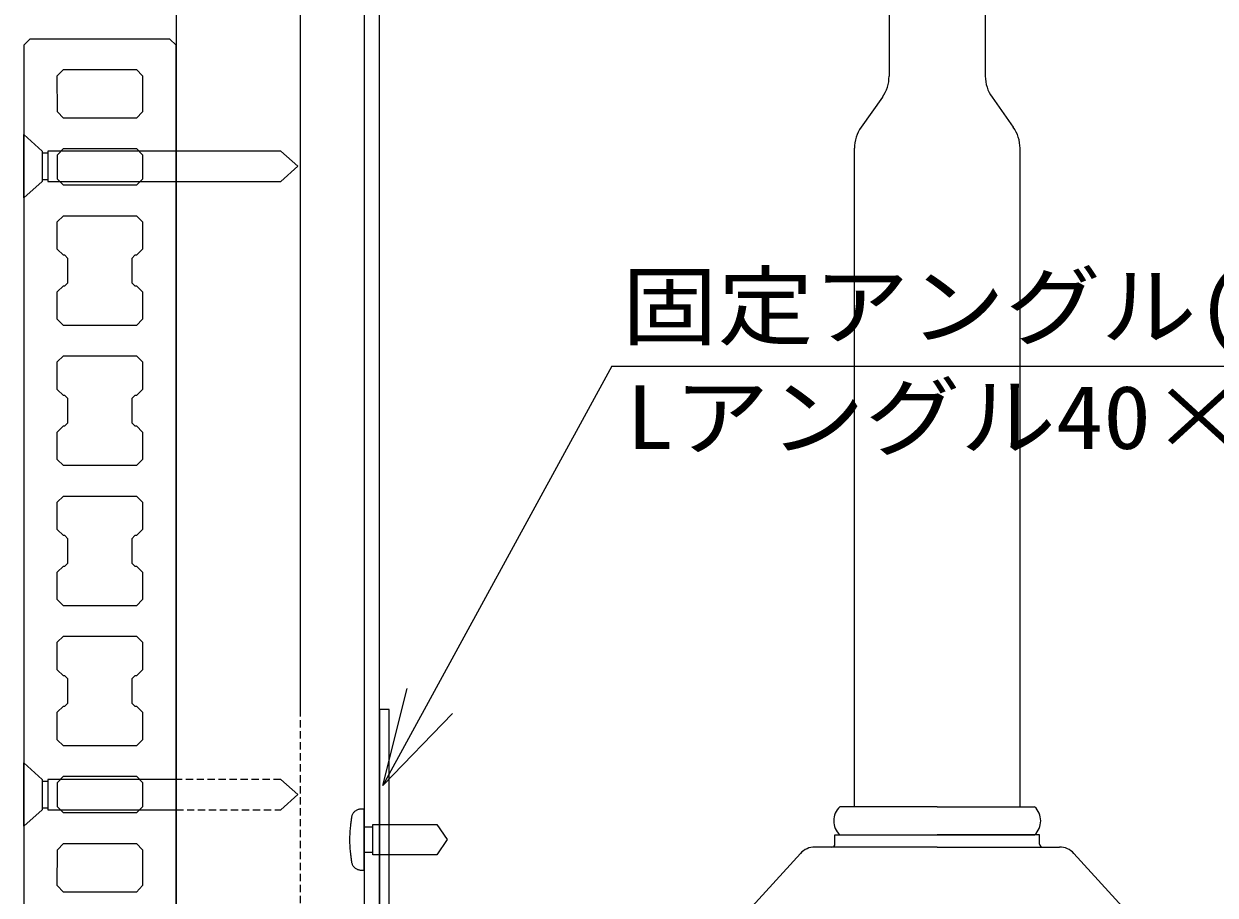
# Model space of a CAD drawing. Units: millimetres, scale not verified. Extents: x -450 to 450, y -136 to 136.
# Drawn here: x 103.09 to 142.22, y 11.75 to 40.35 of the extents above; entities that cross this region are included whole.
import ezdxf
from ezdxf.enums import TextEntityAlignment as Align

# ---------------------------------------------------------------- set-up
doc = ezdxf.new("R2010")
doc.units = ezdxf.units.MM
doc.header["$LTSCALE"] = 2
doc.linetypes.add('DASHED1', pattern=[1.8, 1.2, -0.6])
for name, color, linetype, lineweight in [('0-2_束', 4, 'Continuous', 9), ('0-4_文字', 4, 'Continuous', 9), ('0-5_幕板下地', 7, 'Continuous', 9), ('0-6_ビス', 4, 'Continuous', 9), ('0-C_幕板', 4, 'Continuous', 9)]:
    doc.layers.add(name, color=color, linetype=linetype, lineweight=lineweight)
doc.styles.add('ＭＳ ゴシック', font='')
doc.styles.get('ＭＳ ゴシック').set_extended_font_data('MS Gothic')

# ---------------------------------------------------------------- blocks, each defined once
blk = doc.blocks.new('グループ-8-1')
at = {"layer": '0-5_幕板下地', "color": 4}
for p, q in [((8602, -4538.53), (8602, -4936.53)), ((8668.8, -4936.53), (8668.8, -4538.53))]:
    blk.add_line(p, q, dxfattribs=at)
at = {"layer": '0-5_幕板下地'}
for p, q in [((8642.8, -4538.53), (8642.8, -4856.53)), ((8663.8, -4538.53), (8663.8, -4936.53))]:
    blk.add_line(p, q, dxfattribs=at)
at = {"layer": '0-5_幕板下地', "linetype": 'DASHED1'}
blk.add_line((8642.8, -4856.53), (8642.8, -4936.53), dxfattribs=at)
blk = doc.blocks.new('グループ-10-1')
at = {"layer": '0-2_束'}
for p, q in [((8836.2, -4610.53), (8836.2, -4648.67)), ((8852, -4610.53), (8836.2, -4610.53)), ((8852, -4610.53), (8867.8, -4610.53)), ((8867.8, -4610.53), (8867.8, -4648.67)), ((8833.99, -4655.61), (8827.01, -4665.45)), ((8870.01, -4655.61), (8876.99, -4665.45)), ((8824.8, -4888.53), (8824.8, -4672.39)), ((8879.2, -4888.53), (8879.2, -4672.39)), ((8852, -4888.53), (8820, -4888.53)), ((8852, -4888.53), (8884, -4888.53)), ((8818.4, -4900.73), (8818.4, -4897.73)), ((8818.4, -4897.73), (8852, -4897.73)), ((8852, -4897.73), (8884, -4897.73)), ((8885.6, -4897.73), (8852, -4897.73)), ((8885.6, -4900.73), (8885.6, -4897.73)), ((8852, -4901.73), (8811.82, -4901.73)), ((8852, -4901.73), (8892.18, -4901.73)), ((8790, -4922.53), (8807.1, -4903.81)), ((8914, -4922.53), (8896.9, -4903.81)), ((8782.08, -4924.96), (8779.26, -4928.53)), ((8852, -4922.53), (8787.1, -4922.53)), ((8852, -4922.53), (8916.9, -4922.53)), ((8921.92, -4924.96), (8924.74, -4928.53)), ((8752, -4928.13), (8752, -4936.53)), ((8897, -4930.13), (8852, -4930.13)), ((8897, -4930.13), (8949.01, -4927.13)), ((8952, -4928.13), (8952, -4936.53)), ((8806.63, -4936.52), (8754.62, -4933.52)), ((8897.37, -4936.52), (8949.38, -4933.52)), ((8852, -4936.53), (8752, -4936.53)), ((8852, -4936.53), (8952, -4936.53))]:
    blk.add_line(p, q, dxfattribs=at)
blk.add_lwpolyline([(8852, -4930.13), (8807, -4930.13), (8754.99, -4927.13)], dxfattribs=at)
for centre, radius, start, end in [((8824.2, -4648.67), 12, 324.6599, 0), ((8879.8, -4648.67), 12, 180, 215.3401), ((8836.8, -4672.39), 12, 144.6598, 180), ((8867.2, -4672.39), 12, 0.0001, 35.3402), ((8824.29, -4893.13), 6.29, 133.0029, 226.9971), ((8879.71, -4893.13), 6.29, 313.0029, 46.9971), ((8811.82, -4908.13), 6.4, 90, 137.5895), ((8817.4, -4900.73), 1, 270, 0), ((8886.6, -4900.73), 1, 180, 270), ((8892.18, -4908.13), 6.4, 42.4105, 90), ((8787.1, -4928.93), 6.4, 90, 141.7098), ((8916.9, -4928.93), 6.4, 38.2902, 90), ((8754.75, -4931.38), 4.25, 86.7017, 130.1898), ((8949.26, -4931.38), 4.25, 49.8102, 93.2983), ((8754.75, -4937.78), 4.25, 91.8544, 130.1898), ((8949.26, -4937.78), 4.25, 49.8102, 88.1456)]:
    blk.add_arc(centre, radius, start, end, dxfattribs=at)
blk = doc.blocks.new('グループ-13-1')
at = {"layer": '0-2_束'}
blk.add_blockref('グループ-10-1', (0, 0), dxfattribs=at)
blk = doc.blocks.new('グループ-30-1')
at = {"layer": '0-6_ビス'}
for p, q in [((8559.87, -4673.99), (8558.07, -4673.99)), ((8558.07, -4682.6), (8559.87, -4682.6))]:
    blk.add_line(p, q, dxfattribs=at)
for points in [[(8558.07, -4683.29), (8552, -4688.69), (8552, -4667.89), (8558.07, -4673.29)], [(8559.87, -4683.29), (8636.37, -4683.29), (8642, -4678.29), (8636.37, -4673.29), (8559.87, -4673.29)]]:
    blk.add_lwpolyline(points, close=True, dxfattribs=at)
blk = doc.blocks.new('グループ-31-1')
at = {"layer": '0-6_ビス'}
for p, q in [((8559.87, -4880.2), (8558.07, -4880.2)), ((8559.87, -4879.51), (8559.87, -4889.51)), ((8602, -4879.51), (8559.87, -4879.51)), ((8642, -4884.51), (8636.37, -4879.51)), ((8636.37, -4889.51), (8642, -4884.51)), ((8558.07, -4888.82), (8559.87, -4888.82)), ((8559.87, -4889.51), (8602, -4889.51))]:
    blk.add_line(p, q, dxfattribs=at)
at = {"layer": '0-6_ビス', "linetype": 'DASHED1'}
for p, q in [((8636.37, -4879.51), (8602, -4879.51)), ((8602, -4889.51), (8636.37, -4889.51))]:
    blk.add_line(p, q, dxfattribs=at)
at = {"layer": '0-6_ビス'}
blk.add_lwpolyline([(8558.07, -4889.51), (8552, -4894.91), (8552, -4874.11), (8558.07, -4879.51)], close=True, dxfattribs=at)
blk = doc.blocks.new('グループ-193-1')
at = {"layer": '0-6_ビス'}
for p, q in [((8663.8, -4895.05), (8666.6, -4895.05)), ((8666.6, -4903.53), (8663.8, -4903.53))]:
    blk.add_line(p, q, dxfattribs=at)
for points in [[(8663.8, -4889.29), (8663.75, -4889.29), (8663.7, -4889.29), (8663.65, -4889.29), (8663.61, -4889.29), (8663.56, -4889.29), (8663.51, -4889.29), (8663.46, -4889.29), (8663.41, -4889.29), (8663.37, -4889.29), (8663.32, -4889.29), (8663.27, -4889.29), (8663.22, -4889.29), (8663.17, -4889.29), (8663.12, -4889.29), (8663.08, -4889.29), (8663.03, -4889.29), (8662.98, -4889.29), (8662.93, -4889.29), (8662.88, -4889.29), (8662.84, -4889.29), (8662.79, -4889.29), (8662.63, -4889.3), (8662.42, -4889.31), (8662.21, -4889.34), (8662.01, -4889.39), (8661.8, -4889.44), (8661.59, -4889.52), (8661.39, -4889.61), (8661.19, -4889.71), (8661, -4889.83), (8660.81, -4889.96), (8660.64, -4890.11), (8660.48, -4890.27), (8660.32, -4890.43), (8660.19, -4890.61), (8660.06, -4890.8), (8659.95, -4890.99), (8659.85, -4891.18), (8659.77, -4891.38)], [(8663.8, -4902.47), (8663.8, -4901.53), (8663.8, -4900.59), (8663.8, -4899.64), (8663.8, -4898.7), (8663.8, -4897.76), (8663.8, -4896.82), (8663.8, -4895.88), (8663.8, -4894.94), (8663.8, -4894), (8663.8, -4893.06), (8663.8, -4892.12), (8663.8, -4891.17), (8663.8, -4890.23), (8663.8, -4889.29), (8663.8, -4889.29)], [(8659.77, -4891.38), (8659.71, -4891.59), (8659.65, -4891.79), (8659.62, -4891.99), (8659.59, -4892.14), (8659.58, -4892.24), (8659.57, -4892.34), (8659.56, -4892.45), (8659.54, -4892.55), (8659.53, -4892.66), (8659.52, -4892.76), (8659.5, -4892.86), (8659.49, -4892.97), (8659.48, -4893.07), (8659.46, -4893.18), (8659.45, -4893.28), (8659.44, -4893.38), (8659.42, -4893.49), (8659.41, -4893.59), (8659.4, -4893.69), (8659.38, -4893.8), (8659.37, -4893.9), (8659.36, -4894.01), (8659.34, -4894.11), (8659.33, -4894.21), (8659.3, -4894.41), (8659.25, -4894.88), (8659.2, -4895.35), (8659.15, -4895.82), (8659.11, -4896.29), (8659.08, -4896.76), (8659.05, -4897.23), (8659.03, -4897.7), (8659.02, -4898.17), (8659, -4898.64), (8659, -4899.12), (8659, -4899.59), (8659.01, -4900.06), (8659.02, -4900.53), (8659.04, -4901)], [(8659.04, -4901), (8659.06, -4901.47), (8659.09, -4901.94), (8659.12, -4902.41), (8659.16, -4902.88), (8659.21, -4903.35), (8659.26, -4903.82), (8659.32, -4904.29), (8659.33, -4904.4), (8659.35, -4904.5), (8659.36, -4904.6), (8659.37, -4904.71), (8659.39, -4904.81), (8659.4, -4904.91), (8659.41, -4905.02), (8659.43, -4905.12), (8659.44, -4905.23), (8659.45, -4905.33), (8659.47, -4905.43), (8659.48, -4905.54), (8659.49, -4905.64), (8659.51, -4905.75), (8659.52, -4905.85), (8659.53, -4905.95), (8659.55, -4906.06), (8659.56, -4906.16), (8659.57, -4906.26), (8659.58, -4906.37), (8659.6, -4906.47), (8659.62, -4906.65), (8659.67, -4906.85), (8659.72, -4907.05), (8659.79, -4907.25), (8659.88, -4907.45), (8659.98, -4907.64), (8660.09, -4907.83), (8660.22, -4908.02), (8660.36, -4908.19), (8660.52, -4908.36), (8660.68, -4908.51)], [(8660.68, -4908.51), (8660.86, -4908.65), (8661.05, -4908.78), (8661.24, -4908.9), (8661.44, -4909), (8661.64, -4909.08), (8661.85, -4909.15), (8662.06, -4909.21), (8662.27, -4909.25), (8662.47, -4909.28), (8662.68, -4909.29), (8662.8, -4909.29), (8662.85, -4909.29), (8662.9, -4909.29), (8662.94, -4909.29), (8662.99, -4909.29), (8663.04, -4909.29), (8663.09, -4909.29), (8663.14, -4909.29), (8663.19, -4909.29), (8663.23, -4909.29), (8663.28, -4909.29), (8663.33, -4909.29), (8663.38, -4909.29), (8663.43, -4909.29), (8663.47, -4909.29), (8663.52, -4909.29), (8663.57, -4909.29), (8663.62, -4909.29), (8663.67, -4909.29), (8663.71, -4909.29), (8663.76, -4909.29), (8663.8, -4909.06), (8663.8, -4908.12), (8663.8, -4907.17), (8663.8, -4906.23), (8663.8, -4905.29), (8663.8, -4904.35), (8663.8, -4903.41), (8663.8, -4902.47)]]:
    blk.add_lwpolyline(points, dxfattribs=at)
blk.add_lwpolyline([(8666.6, -4894.29), (8687.66, -4894.29), (8691, -4899.29), (8687.66, -4904.29), (8666.6, -4904.29)], close=True, dxfattribs=at)

msp = doc.modelspace()

# ---------------------------------------------------------------- linework, layer by layer
at = {"layer": '0-4_文字', "color": 7}
msp.add_line((122.405, 29.114), (114.888, 15.347), dxfattribs=at)
at = {"layer": '0-4_文字'}
msp.add_line((122.405, 29.114), (144.285, 29.114), dxfattribs=at)
at = {"layer": '0-4_文字', "color": 7}
msp.add_lwpolyline([(117.171, 17.712), (114.888, 15.347), (115.683, 18.536)], dxfattribs=at)
at = {"layer": '0-5_幕板下地', "color": 4}
msp.add_lwpolyline([(114.773, 17.847), (114.773, 9.847), (122.773, 9.847), (122.773, 10.167), (115.093, 10.167), (115.093, 17.847)], close=True, dxfattribs=at)
at = {"layer": '0-C_幕板'}
for points in [[(103.293, 10.847), (107.893, 10.847), (108.093, 11.047), (108.093, 39.647), (107.893, 39.847), (103.293, 39.847), (103.093, 39.647), (103.093, 11.047)], [(106.993, 37.463), (106.793, 37.25), (104.394, 37.25), (104.194, 37.463), (104.193, 38.637), (104.393, 38.85), (106.793, 38.85), (106.993, 38.637)], [(104.394, 36.25), (106.793, 36.25), (106.993, 36.05), (106.993, 35.25), (106.793, 35.049), (104.394, 35.049), (104.194, 35.25), (104.194, 36.05)], [(104.543, 32.649), (104.443, 32.749), (104.393, 32.749), (104.193, 32.949), (104.193, 33.849), (104.393, 34.049), (106.793, 34.049), (106.993, 33.849), (106.993, 32.949), (106.793, 32.749), (106.743, 32.749), (106.643, 32.649), (106.643, 31.849), (106.743, 31.749), (106.793, 31.749), (106.993, 31.549), (106.993, 30.649), (106.793, 30.449), (104.393, 30.449), (104.193, 30.649), (104.193, 31.549), (104.393, 31.749), (104.443, 31.749), (104.543, 31.849)], [(104.193, 26.949), (104.393, 27.149), (104.443, 27.149), (104.543, 27.249), (104.543, 28.049), (104.443, 28.149), (104.393, 28.149), (104.193, 28.349), (104.193, 29.249), (104.393, 29.449), (106.793, 29.449), (106.993, 29.249), (106.993, 28.349), (106.793, 28.149), (106.743, 28.149), (106.643, 28.049), (106.643, 27.249), (106.743, 27.149), (106.793, 27.149), (106.993, 26.949), (106.993, 26.049), (106.793, 25.849), (104.393, 25.849), (104.193, 26.049)], [(104.393, 24.849), (106.793, 24.849), (106.993, 24.649), (106.993, 23.749), (106.793, 23.549), (106.743, 23.549), (106.643, 23.449), (106.643, 22.649), (106.743, 22.549), (106.793, 22.549), (106.993, 22.349), (106.993, 21.449), (106.793, 21.249), (104.393, 21.249), (104.193, 21.449), (104.193, 22.349), (104.393, 22.549), (104.443, 22.549), (104.543, 22.649), (104.543, 23.449), (104.443, 23.549), (104.393, 23.549), (104.193, 23.749), (104.193, 24.649)], [(106.793, 18.949), (106.743, 18.949), (106.643, 18.849), (106.643, 18.049), (106.743, 17.949), (106.793, 17.949), (106.993, 17.749), (106.993, 16.849), (106.793, 16.649), (104.393, 16.649), (104.193, 16.849), (104.193, 17.749), (104.393, 17.949), (104.443, 17.949), (104.543, 18.049), (104.543, 18.849), (104.443, 18.949), (104.393, 18.949), (104.193, 19.149), (104.193, 20.049), (104.393, 20.249), (106.793, 20.249), (106.993, 20.049), (106.993, 19.149)], [(106.993, 14.649), (106.793, 14.449), (104.394, 14.449), (104.194, 14.649), (104.194, 15.449), (104.394, 15.649), (106.793, 15.649), (106.993, 15.449)], [(104.394, 13.449), (106.793, 13.449), (106.993, 13.236), (106.993, 12.062), (106.793, 11.849), (104.393, 11.849), (104.193, 12.062), (104.194, 13.236)]]:
    msp.add_lwpolyline(points, close=True, dxfattribs=at)

# ---------------------------------------------------------------- block references
at = {"layer": '0-2_束', "xscale": 0.1, "yscale": 0.1}
msp.add_blockref('グループ-13-1', (-752.107, 503.5), dxfattribs=at)
at = {"layer": '0-5_幕板下地', "xscale": 0.1, "yscale": 0.1}
msp.add_blockref('グループ-8-1', (-752.107, 503.5), dxfattribs=at)
at = {"layer": '0-6_ビス', "xscale": 0.1, "yscale": 0.1}
for name in ['グループ-30-1', 'グループ-31-1', 'グループ-193-1']:
    msp.add_blockref(name, (-752.107, 503.5), dxfattribs=at)

# ---------------------------------------------------------------- texts
at = {"layer": '0-4_文字', "style": 'ＭＳ ゴシック', "width": 1.1}
for s, height, p in [('固定アングル(ZAM)', 2.097, (122.735, 29.399)), ('Lアングル40×40', 2.09, (122.878, 25.767))]:
    msp.add_text(s, height=height, dxfattribs=at).set_placement(p, align=Align.BOTTOM_LEFT)

doc.saveas('drawing.dxf')
